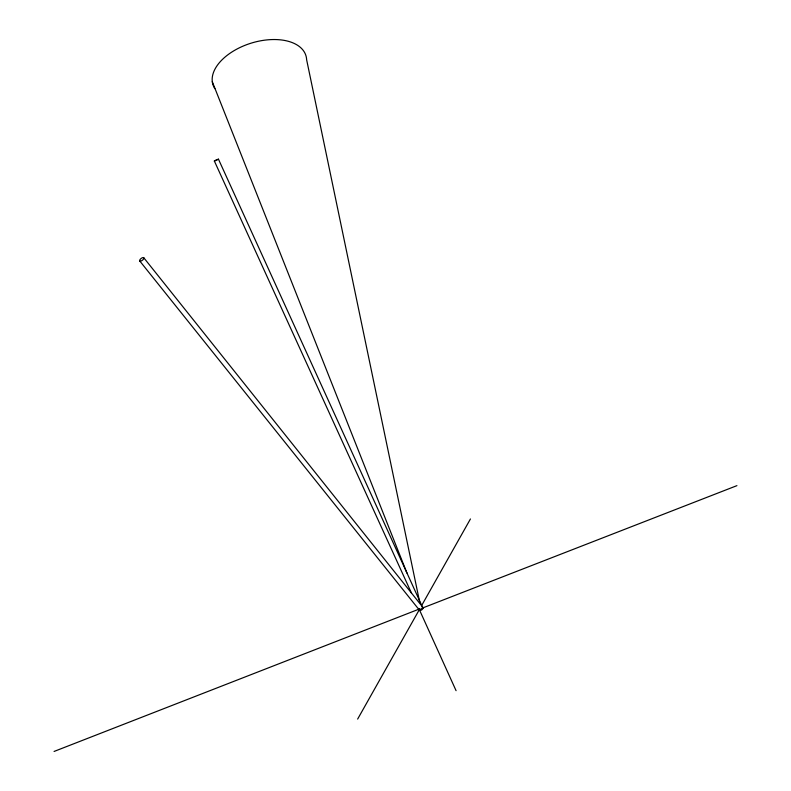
<?xml version="1.0" encoding="UTF-8"?>
<svg xmlns="http://www.w3.org/2000/svg" width="791" height="791" viewBox="0 0 791 791"><rect width="100%" height="100%" fill="white"/><g stroke="black" fill="none" stroke-linecap="round" stroke-linejoin="round"><path stroke-width="1.19" d="M420.169 609.426L422.908 608.012L422.453 607.023L422.977 608.131A2.244 1.414 -38.8 0 1 421.217 610.148A2.244 1.414 -38.8 0 1 419.2 609.881L139.671 260.882M419.25 608.625A2.244 1.414 -38.8 0 0 419.101 609.08L456.081 690.681M422.908 608.012L218.454 159.169L216.309 159.99L214.351 161.008L411.518 593.171M357.641 719.088L419.2 609.881M421.603 605.609L470.437 518.965M214.302 161.077L218.454 159.169M419.457 608.971L54.075 751.45M423.066 607.814L736.925 485.644M419.714 609.554L418.983 609.535L418.558 608.408L419.101 609.08M143.863 257.856A2.6 1.098 -38.6 0 1 141.114 261.01A2.6 1.098 -38.6 0 1 140.323 259.23A2.6 1.098 -38.6 0 1 143.863 257.856L421.296 605.342M212.285 81.7L406.94 573.02M419.774 602.564L306.631 59.74A48.706 28.14 -17.3 0 0 250.806 43.258A48.706 28.14 -17.3 0 0 214.826 88.612M421.86 606.816A2.244 1.414 -38.8 0 1 422.997 607.696"/></g></svg>
